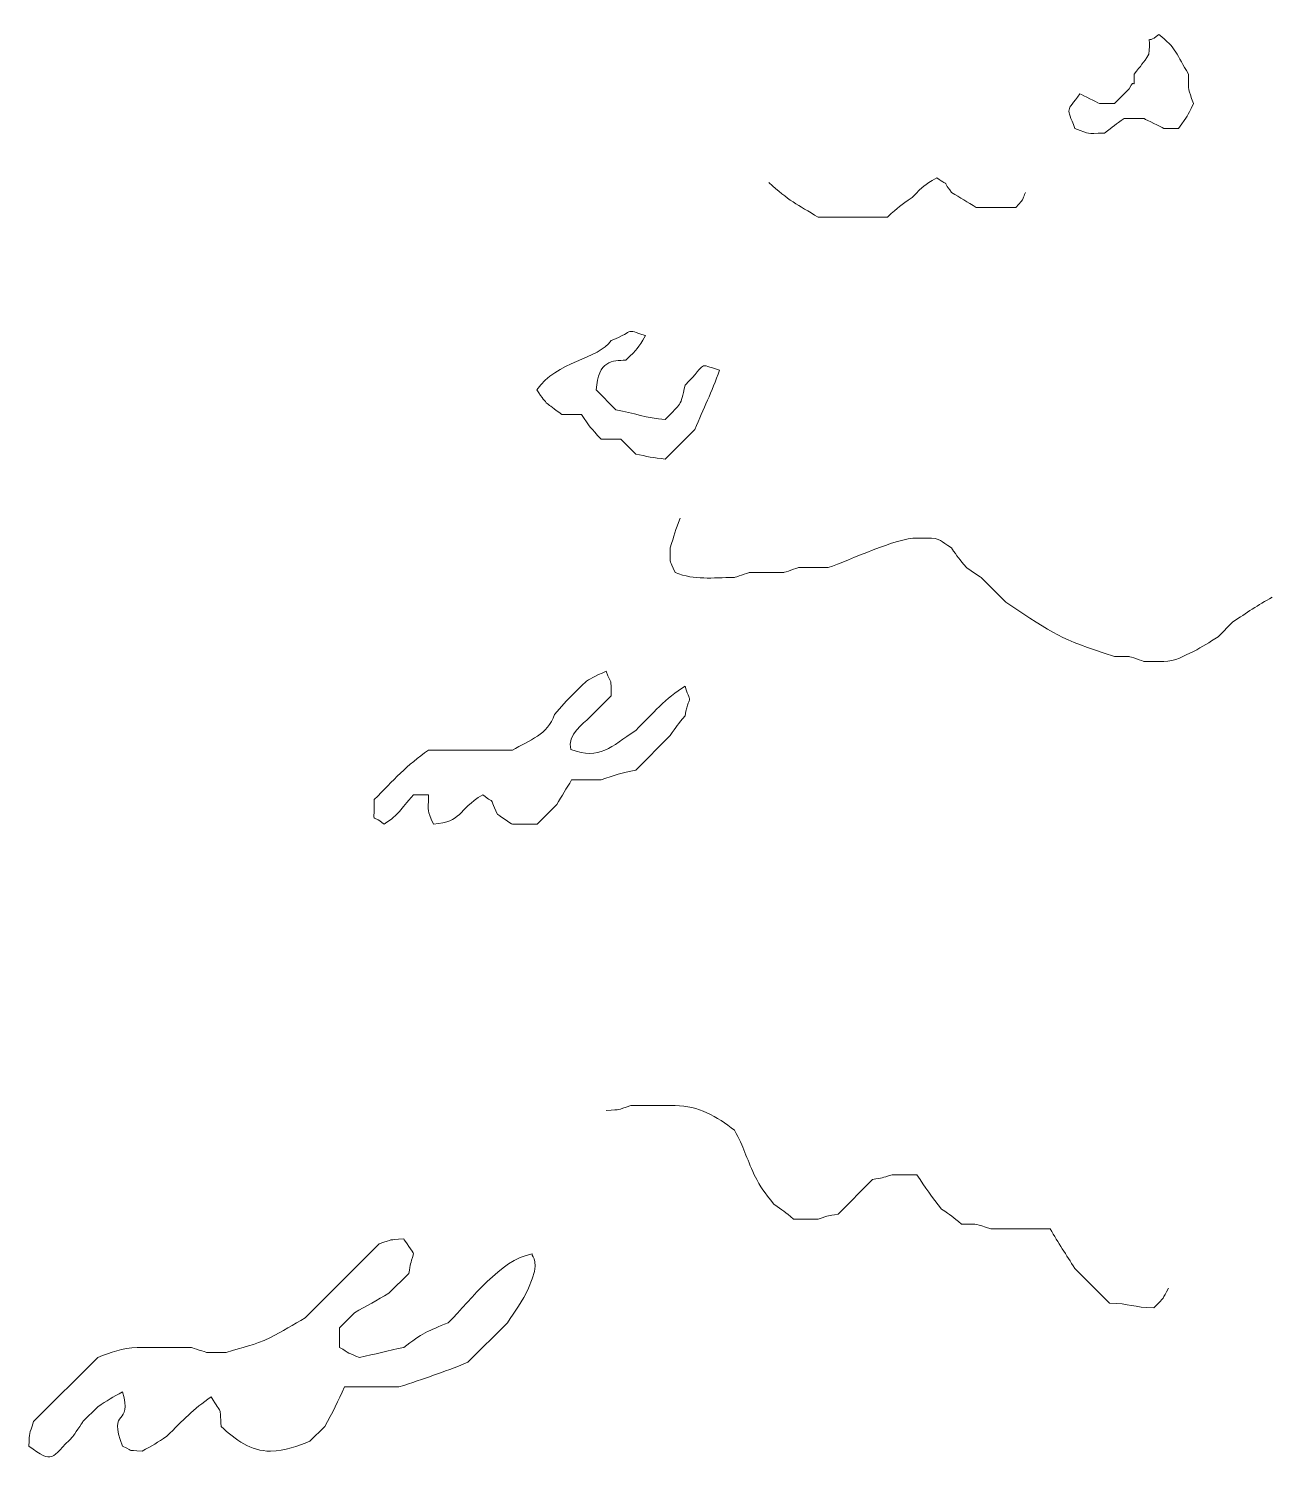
# Model space of a CAD drawing. Header units: millimetres. Extents: x -1760 to -1105, y 422 to 906.
# Drawn here: x -1724.37 to -1689.08, y 510.19 to 550.91 of the extents above; entities that cross this region are included whole.
import ezdxf

# ---------------------------------------------------------------- set-up
doc = ezdxf.new("R2010")
doc.units = ezdxf.units.MM
doc.header["$MEASUREMENT"] = 0
doc.layers.add('layer 1', color=7, linetype='Continuous')

msp = doc.modelspace()

# ---------------------------------------------------------------- linework, layer by layer
at = {"layer": 'layer 1', "color": 225, "lineweight": 0}
for points, knots in [([(-1691.4635, 549.6246), (-1691.7854, 550.162), (-1691.8153, 550.3763), (-1692.3034, 550.7445), (-1692.3034, 550.7445), (-1692.7401, 550.3829), (-1692.5103, 550.9108), (-1692.5837, 550.1846), (-1692.5837, 550.1846), (-1692.753, 549.9195), (-1692.7991, 549.8784), (-1693.0035, 549.6248), (-1693.0035, 549.6248), (-1693.0035, 549.0667), (-1692.9799, 549.5842), (-1693.1434, 549.2048), (-1693.1434, 549.2048), (-1693.1434, 549.2048), (-1693.5635, 548.7846), (-1693.5635, 548.7846), (-1693.5635, 548.7846), (-1693.5635, 548.7846), (-1693.9835, 548.7848), (-1693.9835, 548.7848), (-1693.9835, 548.7848), (-1694.0728, 548.8354), (-1694.4463, 549.0136), (-1694.5434, 549.0646), (-1694.5434, 549.0646), (-1694.9318, 548.5193), (-1694.9288, 548.7167), (-1694.6834, 548.0844), (-1694.6834, 548.0844), (-1694.2043, 547.8985), (-1694.4188, 547.9447), (-1693.8435, 547.9447), (-1693.8435, 547.9447), (-1693.5917, 548.1435), (-1693.5392, 548.1936), (-1693.2834, 548.3645), (-1693.2834, 548.3645), (-1693.2834, 548.3645), (-1692.7234, 548.3646), (-1692.7234, 548.3646), (-1692.7234, 548.3646), (-1692.6341, 548.3135), (-1692.2604, 548.1353), (-1692.1635, 548.0844), (-1692.1635, 548.0844), (-1692.1635, 548.0844), (-1691.7436, 548.0844), (-1691.7436, 548.0844), (-1691.7436, 548.0844), (-1691.45, 548.4872), (-1691.5305, 548.3597), (-1691.3236, 548.7846), (-1691.3236, 548.7846), (-1691.4735, 549.2473), (-1691.4636, 549.0961), (-1691.4635, 549.6246)], [0, 0, 0, 0, 0.0625, 0.0625, 0.0625, 0.0625, 0.125, 0.125, 0.125, 0.125, 0.1875, 0.1875, 0.1875, 0.1875, 0.25, 0.25, 0.25, 0.25, 0.3125, 0.3125, 0.3125, 0.3125, 0.375, 0.375, 0.375, 0.375, 0.4375, 0.4375, 0.4375, 0.4375, 0.5, 0.5, 0.5, 0.5, 0.5625, 0.5625, 0.5625, 0.5625, 0.625, 0.625, 0.625, 0.625, 0.6875, 0.6875, 0.6875, 0.6875, 0.75, 0.75, 0.75, 0.75, 0.8125, 0.8125, 0.8125, 0.8125, 0.875, 0.875, 0.875, 0.875, 1, 1, 1, 1]), ([(-1703.3643, 546.5438), (-1702.8253, 546.046), (-1702.5418, 545.9099), (-1701.964, 545.5636), (-1701.964, 545.5636), (-1701.964, 545.5636), (-1700.0041, 545.5634), (-1700.0041, 545.5634), (-1700.0041, 545.5634), (-1699.6748, 545.8668), (-1699.6434, 545.8942), (-1699.3039, 546.1236), (-1699.3039, 546.1236), (-1698.9481, 546.4792), (-1698.9904, 546.4473), (-1698.604, 546.6835), (-1698.604, 546.6835), (-1698.1711, 546.3718), (-1698.5022, 546.7022), (-1698.184, 546.2635), (-1698.184, 546.2635), (-1697.9411, 546.1203), (-1697.7261, 545.9887), (-1697.4841, 545.8437), (-1697.4841, 545.8437), (-1697.4841, 545.8437), (-1696.3642, 545.8437), (-1696.3642, 545.8437), (-1696.3642, 545.8437), (-1696.073, 546.1344), (-1696.1788, 546.0968), (-1696.0839, 546.2635)], [0, 0, 0, 0, 0.1111111, 0.1111111, 0.1111111, 0.1111111, 0.2222222, 0.2222222, 0.2222222, 0.2222222, 0.3333333, 0.3333333, 0.3333333, 0.3333333, 0.4444444, 0.4444444, 0.4444444, 0.4444444, 0.5555556, 0.5555556, 0.5555556, 0.5555556, 0.6666667, 0.6666667, 0.6666667, 0.6666667, 0.7777778, 0.7777778, 0.7777778, 0.7777778, 1, 1, 1, 1]), ([(-1704.764, 541.2241), (-1705.4207, 541.4144), (-1705.0679, 541.4656), (-1705.7442, 540.8041), (-1705.7442, 540.8041), (-1705.8812, 540.1538), (-1705.8389, 540.3282), (-1706.3042, 539.8241), (-1706.3042, 539.8241), (-1706.8346, 539.8649), (-1707.1953, 540.0079), (-1707.7042, 540.1041), (-1707.7042, 540.1041), (-1707.7042, 540.1041), (-1708.2642, 540.6639), (-1708.2642, 540.6639), (-1708.2642, 540.6639), (-1708.2111, 541.5012), (-1707.8072, 541.5076), (-1707.4242, 541.5039), (-1707.4242, 541.5039), (-1707.0685, 541.8596), (-1707.1008, 541.8175), (-1706.8644, 542.204), (-1706.8644, 542.204), (-1707.5029, 542.4029), (-1707.0978, 542.3634), (-1707.8444, 542.0641), (-1707.8444, 542.0641), (-1708.1862, 541.5372), (-1709.4127, 541.4811), (-1709.9447, 540.6637), (-1709.9447, 540.6637), (-1709.6243, 540.1808), (-1709.7185, 540.3482), (-1709.2446, 539.964), (-1709.2446, 539.964), (-1709.2446, 539.964), (-1708.6845, 539.9638), (-1708.6845, 539.9638), (-1708.6845, 539.9638), (-1708.4565, 539.6227), (-1708.4272, 539.5918), (-1708.1245, 539.2637), (-1708.1245, 539.2637), (-1708.1245, 539.2637), (-1707.5647, 539.2639), (-1707.5647, 539.2639), (-1707.5647, 539.2639), (-1707.5647, 539.2639), (-1707.1447, 538.8438), (-1707.1447, 538.8438), (-1707.1447, 538.8438), (-1706.8333, 538.785), (-1706.6372, 538.7295), (-1706.3047, 538.7041), (-1706.3047, 538.7041), (-1706.3047, 538.7041), (-1705.4648, 539.544), (-1705.4648, 539.544), (-1705.4648, 539.544), (-1705.2233, 540.146), (-1704.9846, 540.5889), (-1704.7647, 541.2241), (-1704.7647, 541.2241), (-1704.7647, 541.2241), (-1704.764, 541.2241), (-1704.764, 541.2241)], [0, 0, 0, 0, 0.0555556, 0.0555556, 0.0555556, 0.0555556, 0.1111111, 0.1111111, 0.1111111, 0.1111111, 0.1666667, 0.1666667, 0.1666667, 0.1666667, 0.2222222, 0.2222222, 0.2222222, 0.2222222, 0.2777778, 0.2777778, 0.2777778, 0.2777778, 0.3333333, 0.3333333, 0.3333333, 0.3333333, 0.3888889, 0.3888889, 0.3888889, 0.3888889, 0.4444444, 0.4444444, 0.4444444, 0.4444444, 0.5, 0.5, 0.5, 0.5, 0.5555556, 0.5555556, 0.5555556, 0.5555556, 0.6111111, 0.6111111, 0.6111111, 0.6111111, 0.6666667, 0.6666667, 0.6666667, 0.6666667, 0.7222222, 0.7222222, 0.7222222, 0.7222222, 0.7777778, 0.7777778, 0.7777778, 0.7777778, 0.8333333, 0.8333333, 0.8333333, 0.8333333, 0.8888889, 0.8888889, 0.8888889, 0.8888889, 1, 1, 1, 1]), ([(-1705.8844, 537.0238), (-1706.0191, 536.6945), (-1706.0546, 536.522), (-1706.1641, 536.1838), (-1706.1641, 536.1838), (-1706.1641, 535.6212), (-1706.1885, 535.9069), (-1706.0241, 535.4838), (-1706.0241, 535.4838), (-1705.4448, 535.259), (-1705.0063, 535.3439), (-1704.344, 535.3439), (-1704.344, 535.3439), (-1704.3355, 535.3472), (-1703.9475, 535.4753), (-1703.924, 535.4836), (-1703.924, 535.4836), (-1703.924, 535.4836), (-1702.944, 535.4836), (-1702.944, 535.4836), (-1702.944, 535.4836), (-1702.9355, 535.4869), (-1702.5473, 535.6153), (-1702.524, 535.6236), (-1702.524, 535.6236), (-1702.524, 535.6236), (-1701.6841, 535.6236), (-1701.6841, 535.6236), (-1701.6841, 535.6236), (-1701.0503, 535.8432), (-1699.7595, 536.4638), (-1699.164, 536.4636), (-1699.164, 536.4636), (-1699.164, 536.4636), (-1698.8839, 536.4636), (-1698.8839, 536.4636), (-1698.8839, 536.4636), (-1698.4765, 536.4636), (-1698.5033, 536.368), (-1698.1838, 536.1838), (-1698.1838, 536.1838), (-1698.0143, 535.9189), (-1697.9685, 535.8773), (-1697.7638, 535.6236), (-1697.7638, 535.6236), (-1697.7476, 535.6153), (-1697.3677, 535.3591), (-1697.344, 535.3437), (-1697.344, 535.3437), (-1697.344, 535.3437), (-1696.644, 534.6438), (-1696.644, 534.6438), (-1696.644, 534.6438), (-1695.1942, 533.6955), (-1695.1895, 533.6308), (-1693.5637, 533.1036), (-1693.5637, 533.1036), (-1693.5637, 533.1036), (-1693.1439, 533.1036), (-1693.1439, 533.1036), (-1693.1439, 533.1036), (-1693.1354, 533.1002), (-1692.7472, 532.9722), (-1692.7237, 532.9637), (-1692.7237, 532.9637), (-1692.7237, 532.9637), (-1692.1639, 532.9635), (-1692.1639, 532.9635), (-1692.1639, 532.9635), (-1691.8293, 532.9637), (-1691.5965, 533.117), (-1691.3239, 533.2438), (-1691.3239, 533.2438), (-1691.0555, 533.3846), (-1690.881, 533.4953), (-1690.6237, 533.6636), (-1690.6237, 533.6636), (-1690.6237, 533.6636), (-1690.2037, 534.0838), (-1690.2037, 534.0838), (-1690.2037, 534.0838), (-1689.8119, 534.3397), (-1689.4932, 534.5646), (-1689.0838, 534.7837)], [0, 0, 0, 0, 0.0454545, 0.0454545, 0.0454545, 0.0454545, 0.0909091, 0.0909091, 0.0909091, 0.0909091, 0.1363636, 0.1363636, 0.1363636, 0.1363636, 0.1818182, 0.1818182, 0.1818182, 0.1818182, 0.2272727, 0.2272727, 0.2272727, 0.2272727, 0.2727273, 0.2727273, 0.2727273, 0.2727273, 0.3181818, 0.3181818, 0.3181818, 0.3181818, 0.3636364, 0.3636364, 0.3636364, 0.3636364, 0.4090909, 0.4090909, 0.4090909, 0.4090909, 0.4545455, 0.4545455, 0.4545455, 0.4545455, 0.5, 0.5, 0.5, 0.5, 0.5454545, 0.5454545, 0.5454545, 0.5454545, 0.5909091, 0.5909091, 0.5909091, 0.5909091, 0.6363636, 0.6363636, 0.6363636, 0.6363636, 0.6818182, 0.6818182, 0.6818182, 0.6818182, 0.7272727, 0.7272727, 0.7272727, 0.7272727, 0.7727273, 0.7727273, 0.7727273, 0.7727273, 0.8181818, 0.8181818, 0.8181818, 0.8181818, 0.8636364, 0.8636364, 0.8636364, 0.8636364, 0.9090909, 0.9090909, 0.9090909, 0.9090909, 1, 1, 1, 1]), ([(-1709.1043, 531.8426), (-1708.5715, 532.3756), (-1708.6327, 532.4086), (-1707.9843, 532.6825), (-1707.9843, 532.6825), (-1707.8201, 532.2597), (-1707.8442, 532.5451), (-1707.8442, 531.9826), (-1707.8442, 531.9826), (-1707.8442, 531.9826), (-1708.5441, 531.2827), (-1708.5441, 531.2827), (-1708.5441, 531.2827), (-1708.5441, 531.2827), (-1709.1274, 530.8553), (-1708.984, 530.468), (-1708.984, 530.468), (-1708.1543, 530.1512), (-1707.8516, 530.5403), (-1707.1443, 531.0028), (-1707.1443, 531.0028), (-1706.6582, 531.4889), (-1706.2978, 531.9241), (-1705.7442, 532.2629), (-1705.7442, 532.2629), (-1705.5443, 531.6209), (-1705.6034, 532.1678), (-1705.7442, 531.423), (-1705.7442, 531.423), (-1705.9431, 531.1713), (-1705.9932, 531.1187), (-1706.1641, 530.8628), (-1706.1641, 530.8628), (-1706.1641, 530.8628), (-1707.1443, 529.8827), (-1707.1443, 529.8827), (-1707.1443, 529.8827), (-1707.5414, 529.8078), (-1707.7566, 529.7302), (-1708.1243, 529.6028), (-1708.1243, 529.6028), (-1708.1243, 529.6028), (-1708.9643, 529.6026), (-1708.9643, 529.6026), (-1708.9643, 529.6026), (-1709.1077, 529.3599), (-1709.2393, 529.1451), (-1709.3844, 528.9029), (-1709.3844, 528.9029), (-1709.3844, 528.9029), (-1709.9443, 528.3427), (-1709.9443, 528.3427), (-1709.9443, 528.3427), (-1709.9443, 528.3427), (-1710.6442, 528.3429), (-1710.6442, 528.3429), (-1710.6442, 528.3429), (-1710.661, 528.3512), (-1711.0404, 528.6076), (-1711.0642, 528.6228), (-1711.0642, 528.6228), (-1711.3536, 529.2315), (-1711.0769, 528.8433), (-1711.4842, 529.1827), (-1711.4842, 529.1827), (-1712.2257, 528.7292), (-1712.046, 528.4254), (-1712.8843, 528.3427), (-1712.8843, 528.3427), (-1713.0704, 528.8218), (-1713.0244, 528.6073), (-1713.0244, 529.1827), (-1713.0244, 529.1827), (-1713.0244, 529.1827), (-1713.4444, 529.1827), (-1713.4444, 529.1827), (-1713.4444, 529.1827), (-1713.8687, 528.723), (-1713.8081, 528.6583), (-1714.2845, 528.3427), (-1714.2845, 528.3427), (-1714.6729, 528.6766), (-1714.5477, 528.2736), (-1714.5642, 529.0428), (-1714.5642, 529.0428), (-1714.025, 529.582), (-1713.6248, 530.0367), (-1713.0242, 530.4426), (-1713.0242, 530.4426), (-1713.0242, 530.4426), (-1710.644, 530.4428), (-1710.644, 530.4428), (-1710.644, 530.4428), (-1710.147, 530.7405), (-1709.6379, 530.8751), (-1709.4483, 531.4619), (-1709.4483, 531.4619), (-1709.4483, 531.4619), (-1709.1043, 531.8426), (-1709.1043, 531.8426)], [0, 0, 0, 0, 0.0384615, 0.0384615, 0.0384615, 0.0384615, 0.0769231, 0.0769231, 0.0769231, 0.0769231, 0.1153846, 0.1153846, 0.1153846, 0.1153846, 0.1538462, 0.1538462, 0.1538462, 0.1538462, 0.1923077, 0.1923077, 0.1923077, 0.1923077, 0.2307692, 0.2307692, 0.2307692, 0.2307692, 0.2692308, 0.2692308, 0.2692308, 0.2692308, 0.3076923, 0.3076923, 0.3076923, 0.3076923, 0.3461538, 0.3461538, 0.3461538, 0.3461538, 0.3846154, 0.3846154, 0.3846154, 0.3846154, 0.4230769, 0.4230769, 0.4230769, 0.4230769, 0.4615385, 0.4615385, 0.4615385, 0.4615385, 0.5, 0.5, 0.5, 0.5, 0.5384615, 0.5384615, 0.5384615, 0.5384615, 0.5769231, 0.5769231, 0.5769231, 0.5769231, 0.6153846, 0.6153846, 0.6153846, 0.6153846, 0.6538462, 0.6538462, 0.6538462, 0.6538462, 0.6923077, 0.6923077, 0.6923077, 0.6923077, 0.7307692, 0.7307692, 0.7307692, 0.7307692, 0.7692308, 0.7692308, 0.7692308, 0.7692308, 0.8076923, 0.8076923, 0.8076923, 0.8076923, 0.8461538, 0.8461538, 0.8461538, 0.8461538, 0.8846154, 0.8846154, 0.8846154, 0.8846154, 0.9230769, 0.9230769, 0.9230769, 0.9230769, 1, 1, 1, 1]), ([(-1707.9843, 520.2229), (-1707.5234, 520.2592), (-1707.7151, 520.2195), (-1707.2842, 520.3629), (-1707.2842, 520.3629), (-1707.2842, 520.3629), (-1706.8642, 520.3627), (-1706.8642, 520.3627), (-1706.8642, 520.3627), (-1706.8642, 520.3627), (-1706.0243, 520.3629), (-1706.0243, 520.3629), (-1706.0243, 520.3629), (-1705.3637, 520.3627), (-1704.843, 520.0565), (-1704.3442, 519.663), (-1704.3442, 519.663), (-1704.0655, 519.1799), (-1704.0104, 518.8894), (-1703.7843, 518.4027), (-1703.7843, 518.4027), (-1703.5734, 518.008), (-1703.5194, 517.9268), (-1703.2245, 517.5628), (-1703.2245, 517.5628), (-1702.9595, 517.3929), (-1702.9179, 517.3474), (-1702.6643, 517.1428), (-1702.6643, 517.1428), (-1702.6643, 517.1428), (-1701.9643, 517.1428), (-1701.9643, 517.1428), (-1701.9643, 517.1428), (-1701.6202, 517.2666), (-1701.7245, 517.2209), (-1701.4043, 517.2828), (-1701.4043, 517.2828), (-1701.4043, 517.2828), (-1700.4243, 518.2629), (-1700.4243, 518.2629), (-1700.4243, 518.2629), (-1700.1236, 518.326), (-1700.1835, 518.2971), (-1699.8643, 518.4027), (-1699.8643, 518.4027), (-1699.8643, 518.4027), (-1699.1644, 518.4029), (-1699.1644, 518.4029), (-1699.1644, 518.4029), (-1698.925, 518.0371), (-1698.7513, 517.7769), (-1698.4643, 517.4227), (-1698.4643, 517.4227), (-1698.1993, 517.2534), (-1698.1581, 517.2073), (-1697.9044, 517.0029), (-1697.9044, 517.0029), (-1697.3539, 516.9913), (-1697.5589, 517.0232), (-1697.0645, 516.8629), (-1697.0645, 516.8629), (-1697.0645, 516.8629), (-1695.3842, 516.863), (-1695.3842, 516.863), (-1695.3842, 516.863), (-1695.1501, 516.4718), (-1694.9374, 516.1303), (-1694.6845, 515.7428), (-1694.6845, 515.7428), (-1694.6845, 515.7428), (-1693.7043, 514.7628), (-1693.7043, 514.7628), (-1693.7043, 514.7628), (-1693.1174, 514.7496), (-1693.031, 514.6353), (-1692.4443, 514.6227), (-1692.4443, 514.6227), (-1692.1159, 514.9508), (-1692.2195, 514.8589), (-1692.0242, 515.1828)], [0, 0, 0, 0, 0.047619, 0.047619, 0.047619, 0.047619, 0.0952381, 0.0952381, 0.0952381, 0.0952381, 0.1428571, 0.1428571, 0.1428571, 0.1428571, 0.1904762, 0.1904762, 0.1904762, 0.1904762, 0.2380952, 0.2380952, 0.2380952, 0.2380952, 0.2857143, 0.2857143, 0.2857143, 0.2857143, 0.3333333, 0.3333333, 0.3333333, 0.3333333, 0.3809524, 0.3809524, 0.3809524, 0.3809524, 0.4285714, 0.4285714, 0.4285714, 0.4285714, 0.4761905, 0.4761905, 0.4761905, 0.4761905, 0.5238095, 0.5238095, 0.5238095, 0.5238095, 0.5714286, 0.5714286, 0.5714286, 0.5714286, 0.6190476, 0.6190476, 0.6190476, 0.6190476, 0.6666667, 0.6666667, 0.6666667, 0.6666667, 0.7142857, 0.7142857, 0.7142857, 0.7142857, 0.7619048, 0.7619048, 0.7619048, 0.7619048, 0.8095238, 0.8095238, 0.8095238, 0.8095238, 0.8571429, 0.8571429, 0.8571429, 0.8571429, 0.9047619, 0.9047619, 0.9047619, 0.9047619, 1, 1, 1, 1]), ([(-1710.0845, 516.1615), (-1711.0122, 515.9661), (-1711.7627, 514.9037), (-1712.4647, 514.2015), (-1712.4647, 514.2015), (-1713.0247, 513.977), (-1713.2253, 513.8957), (-1713.7246, 513.5016), (-1713.7246, 513.5016), (-1714.1674, 513.418), (-1714.542, 513.3051), (-1714.9848, 513.2215), (-1714.9848, 513.2215), (-1715.2881, 513.3309), (-1715.28, 513.3457), (-1715.5448, 513.5018), (-1715.5448, 513.5018), (-1715.5448, 513.5018), (-1715.5448, 514.0616), (-1715.5448, 514.0616), (-1715.5448, 514.0616), (-1715.5448, 514.0616), (-1715.1248, 514.4815), (-1715.1248, 514.4815), (-1715.1248, 514.4815), (-1714.7823, 514.6866), (-1714.4872, 514.8365), (-1714.1446, 515.0415), (-1714.1446, 515.0415), (-1714.1446, 515.0415), (-1713.5846, 515.6017), (-1713.5846, 515.6017), (-1713.5846, 515.6017), (-1713.5218, 515.9023), (-1713.5505, 515.8425), (-1713.4447, 516.1615), (-1713.4447, 516.1615), (-1713.4537, 516.1781), (-1713.7095, 516.5577), (-1713.7248, 516.5815), (-1713.7248, 516.5815), (-1714.2053, 516.5436), (-1713.9771, 516.5865), (-1714.4245, 516.4416), (-1714.4245, 516.4416), (-1714.4245, 516.4416), (-1716.5246, 514.3414), (-1716.5246, 514.3414), (-1716.5246, 514.3414), (-1716.8515, 514.1458), (-1717.1728, 513.959), (-1717.5048, 513.7814), (-1717.5048, 513.7814), (-1718.0109, 513.5462), (-1718.2566, 513.5261), (-1718.7649, 513.3614), (-1718.7649, 513.3614), (-1718.7649, 513.3614), (-1719.325, 513.3614), (-1719.325, 513.3614), (-1719.325, 513.3614), (-1719.3336, 513.3647), (-1719.7215, 513.493), (-1719.7451, 513.5016), (-1719.7451, 513.5016), (-1719.7451, 513.5016), (-1720.5851, 513.5014), (-1720.5851, 513.5014), (-1720.5851, 513.5014), (-1720.5851, 513.5014), (-1721.285, 513.5016), (-1721.285, 513.5016), (-1721.285, 513.5016), (-1721.7166, 513.5016), (-1722.0311, 513.351), (-1722.4052, 513.2215), (-1722.4052, 513.2215), (-1722.4052, 513.2215), (-1724.2252, 511.4014), (-1724.2252, 511.4014), (-1724.2252, 511.4014), (-1724.3613, 510.9904), (-1724.3312, 511.1438), (-1724.3652, 510.7015), (-1724.3652, 510.7015), (-1723.645, 510.1884), (-1723.7581, 510.3427), (-1723.1051, 510.9816), (-1723.1051, 510.9816), (-1723.0961, 510.9981), (-1722.8405, 511.3777), (-1722.825, 511.4014), (-1722.825, 511.4014), (-1722.825, 511.4014), (-1722.4052, 511.8215), (-1722.4052, 511.8215), (-1722.4052, 511.8215), (-1722.1523, 511.9907), (-1721.9662, 512.1016), (-1721.7051, 512.2413), (-1721.7051, 512.2413), (-1721.3975, 511.2536), (-1722.1382, 511.8168), (-1721.7053, 510.7011), (-1721.7053, 510.7011), (-1721.3005, 510.5272), (-1721.6543, 510.6015), (-1721.1451, 510.5612), (-1721.1451, 510.5612), (-1720.877, 510.702), (-1720.7025, 510.8128), (-1720.4452, 510.9814), (-1720.4452, 510.9814), (-1719.9716, 511.4552), (-1719.7128, 511.7448), (-1719.1851, 512.1013), (-1719.1851, 512.1013), (-1718.8715, 511.5576), (-1718.9528, 511.8813), (-1718.9051, 511.2613), (-1718.9051, 511.2613), (-1718.494, 510.8817), (-1718.0719, 510.5616), (-1717.505, 510.5614), (-1717.505, 510.5614), (-1717.0734, 510.5616), (-1716.759, 510.712), (-1716.3849, 510.8413), (-1716.3849, 510.8413), (-1716.3849, 510.8413), (-1715.9651, 511.2613), (-1715.9651, 511.2613), (-1715.9651, 511.2613), (-1715.7416, 511.6346), (-1715.5848, 511.9947), (-1715.4049, 512.3816), (-1715.4049, 512.3816), (-1715.4049, 512.3816), (-1713.8649, 512.3814), (-1713.8649, 512.3814), (-1713.8649, 512.3814), (-1713.0971, 512.6306), (-1712.6559, 512.7804), (-1711.9047, 513.0816), (-1711.9047, 513.0816), (-1711.9047, 513.0816), (-1710.7846, 514.2017), (-1710.7846, 514.2017), (-1710.7846, 514.2017), (-1710.561, 514.5441), (-1710.36, 514.7981), (-1710.1852, 515.1817), (-1710.1852, 515.1817), (-1709.8263, 515.9707), (-1710.0974, 516.0601), (-1710.0847, 516.1617), (-1710.0847, 516.1617), (-1710.0847, 516.1617), (-1710.0845, 516.1615), (-1710.0845, 516.1615)], [0, 0, 0, 0, 0.0243902, 0.0243902, 0.0243902, 0.0243902, 0.0487805, 0.0487805, 0.0487805, 0.0487805, 0.0731707, 0.0731707, 0.0731707, 0.0731707, 0.097561, 0.097561, 0.097561, 0.097561, 0.1219512, 0.1219512, 0.1219512, 0.1219512, 0.1463415, 0.1463415, 0.1463415, 0.1463415, 0.1707317, 0.1707317, 0.1707317, 0.1707317, 0.195122, 0.195122, 0.195122, 0.195122, 0.2195122, 0.2195122, 0.2195122, 0.2195122, 0.2439024, 0.2439024, 0.2439024, 0.2439024, 0.2682927, 0.2682927, 0.2682927, 0.2682927, 0.2926829, 0.2926829, 0.2926829, 0.2926829, 0.3170732, 0.3170732, 0.3170732, 0.3170732, 0.3414634, 0.3414634, 0.3414634, 0.3414634, 0.3658537, 0.3658537, 0.3658537, 0.3658537, 0.3902439, 0.3902439, 0.3902439, 0.3902439, 0.4146341, 0.4146341, 0.4146341, 0.4146341, 0.4390244, 0.4390244, 0.4390244, 0.4390244, 0.4634146, 0.4634146, 0.4634146, 0.4634146, 0.4878049, 0.4878049, 0.4878049, 0.4878049, 0.5121951, 0.5121951, 0.5121951, 0.5121951, 0.5365854, 0.5365854, 0.5365854, 0.5365854, 0.5609756, 0.5609756, 0.5609756, 0.5609756, 0.5853659, 0.5853659, 0.5853659, 0.5853659, 0.6097561, 0.6097561, 0.6097561, 0.6097561, 0.6341463, 0.6341463, 0.6341463, 0.6341463, 0.6585366, 0.6585366, 0.6585366, 0.6585366, 0.6829268, 0.6829268, 0.6829268, 0.6829268, 0.7073171, 0.7073171, 0.7073171, 0.7073171, 0.7317073, 0.7317073, 0.7317073, 0.7317073, 0.7560976, 0.7560976, 0.7560976, 0.7560976, 0.7804878, 0.7804878, 0.7804878, 0.7804878, 0.804878, 0.804878, 0.804878, 0.804878, 0.8292683, 0.8292683, 0.8292683, 0.8292683, 0.8536585, 0.8536585, 0.8536585, 0.8536585, 0.8780488, 0.8780488, 0.8780488, 0.8780488, 0.902439, 0.902439, 0.902439, 0.902439, 0.9268293, 0.9268293, 0.9268293, 0.9268293, 0.9512195, 0.9512195, 0.9512195, 0.9512195, 1, 1, 1, 1])]:
    msp.add_open_spline(points, degree=3, knots=knots, dxfattribs=at)

doc.saveas('drawing.dxf')
